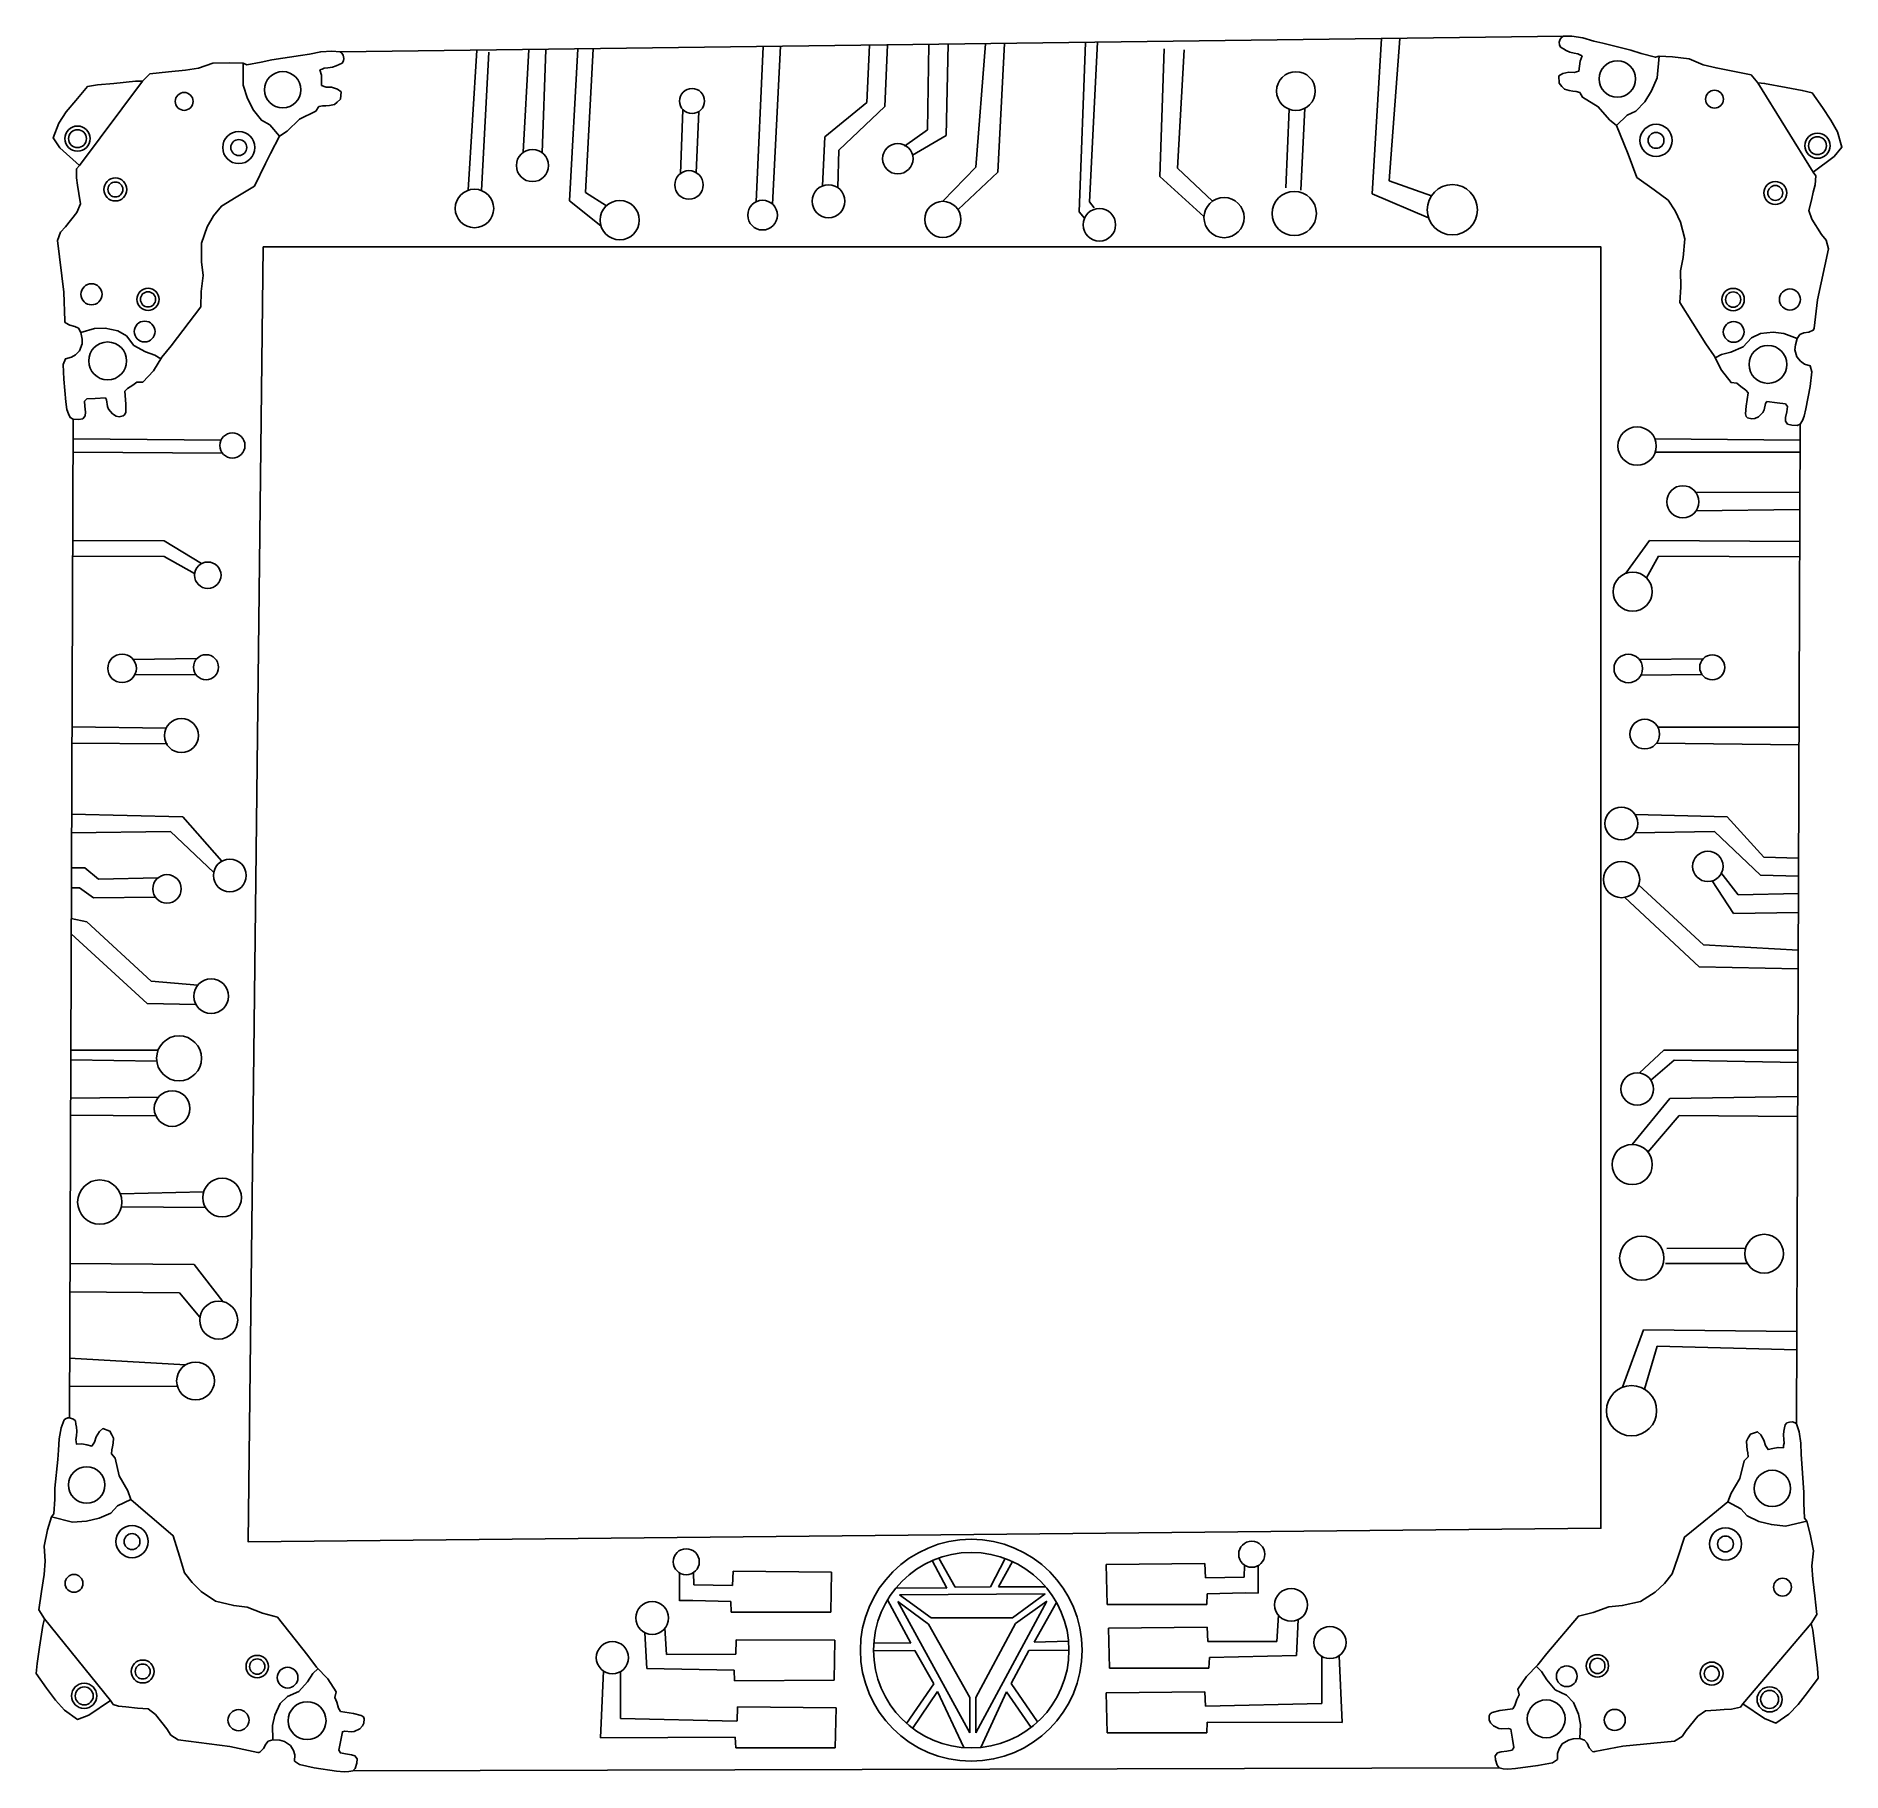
# Model space of a CAD drawing. Header units: millimetres. Extents: x -1084490687 to 721180, y -88656181 to 417313174.
# Drawn here: x 400706 to 721180, y -119411 to 188619 of the extents above.
import ezdxf

# ---------------------------------------------------------------- set-up
doc = ezdxf.new("R2010")
doc.units = ezdxf.units.MM

msp = doc.modelspace()

# ---------------------------------------------------------------- linework, layer by layer
for p, q in [((478895, 186115), (477397, 161258)), ((488170, 186234), (487173, 167999)), ((491187, 186273), (490519, 167919)), ((496842, 186345), (495348, 159393)), ((498212, 160869), (499593, 186381)), ((528504, 159187), (529730, 186768)), ((532835, 186808), (531366, 158823)), ((548581, 187010), (548153, 176851)), ((551783, 187051), (551324, 176130)), ((559154, 187146), (558919, 171996)), ((562551, 187189), (562220, 170998)), ((569203, 187275), (567469, 165386)), ((572543, 187318), (571361, 164468)), ((585827, 157455), (586943, 187503)), ((587668, 159205), (589090, 187530)), ((600914, 186352), (600147, 163691)), ((603265, 165184), (604453, 186163)), ((639477, 188177), (637794, 160609)), ((640843, 162937), (642721, 188219)), ((671154, 188051), (671033, 187518)), ((671033, 187518), (671041, 187047)), ((671041, 187047), (671252, 186634)), ((671459, 188419), (671154, 188051)), ((671252, 186634), (671745, 186343)), ((671746, 188592), (671459, 188419)), ((671745, 186343), (672265, 186075)), ((672265, 186075), (672883, 185798)), ((451483, 182751), (451065, 182628)), ((451828, 182948), (451483, 182751)), ((452493, 182998), (451828, 182948)), ((453305, 183121), (452493, 182998)), ((453945, 183342), (453305, 183121)), ((454487, 183564), (453945, 183342)), ((455004, 183810), (454487, 183564)), ((454684, 185804), (454954, 185607)), ((454954, 185607), (455225, 185213)), ((455250, 184204), (455004, 183810)), ((455225, 185213), (455299, 184672)), ((455299, 184672), (455250, 184204)), ((481035, 185783), (479771, 161197)), ((672883, 185798), (673682, 185604)), ((673682, 185604), (674340, 185497)), ((674340, 185497), (674666, 185270)), ((674666, 185270), (675072, 185111)), ((548153, 176851), (540705, 170728)), ((515079, 164259), (515507, 175567)), ((517848, 164381), (518312, 175231)), ((551324, 176130), (543190, 168374)), ((622487, 161668), (623117, 175636)), ((625150, 161294), (625874, 175817)), ((540705, 170728), (540283, 162035)), ((558919, 171996), (554815, 169084)), ((562220, 170998), (556256, 167487)), ((543190, 168374), (542961, 161736)), ((567469, 165386), (561616, 159306)), ((571361, 164468), (564318, 157825)), ((600147, 163691), (607971, 156593)), ((609463, 159320), (603265, 165184)), ((501921, 158516), (498212, 160869)), ((637794, 160609), (647803, 156394)), ((648350, 160290), (640843, 162937)), ((495348, 159393), (500957, 154928)), ((586779, 156316), (585827, 157455)), ((587668, 159205), (588502, 158119)), ((416915, 126087), (416442, 125622)), ((416442, 125622), (416619, 123278)), ((417879, 126654), (416915, 126087)), ((418586, 127201), (417879, 126654)), ((702563, 127048), (703219, 126441)), ((703219, 126441), (704129, 125792)), ((704129, 125792), (704560, 125287)), ((704560, 125287), (704178, 122968)), ((409704, 124276), (409285, 123858)), ((409285, 123858), (409335, 122923)), ((409335, 122923), (409458, 121889)), ((409458, 121889), (409409, 121224)), ((411170, 124338), (409704, 124276)), ((413015, 124430), (411170, 124338)), ((413201, 124055), (413015, 124430)), ((413371, 122898), (413201, 124055)), ((413558, 122394), (413371, 122898)), ((414261, 121561), (413558, 122394)), ((416619, 121875), (416473, 121462)), ((416619, 123278), (416619, 121875)), ((704178, 122968), (704055, 121570)), ((706377, 121050), (707150, 121819)), ((707150, 121819), (707380, 122304)), ((707380, 122304), (707651, 123442)), ((707651, 123442), (707869, 123799)), ((707869, 123799), (709699, 123546)), ((709699, 123546), (711154, 123356)), ((711154, 123356), (711534, 122902)), ((711403, 121974), (711190, 120955)), ((711534, 122902), (711403, 121974)), ((408251, 120584), (407267, 120658)), ((408990, 120732), (408251, 120584)), ((409409, 121224), (408990, 120732)), ((414889, 121194), (414261, 121561)), ((415423, 121083), (414889, 121194)), ((416158, 121206), (415423, 121083)), ((416473, 121462), (416158, 121206)), ((704055, 121570), (704165, 121145)), ((704165, 121145), (704456, 120863)), ((704456, 120863), (705177, 120676)), ((705177, 120676), (705719, 120739)), ((705719, 120739), (706377, 121050)), ((711190, 120955), (711181, 120289)), ((711181, 120289), (711554, 119762)), ((711554, 119762), (712277, 119550)), ((712277, 119550), (713264, 119537)), ((713264, 119537), (713788, 119762)), ((433533, 116936), (407254, 117166)), ((713778, 116936), (688000, 117141)), ((433779, 114603), (407245, 114791)), ((713770, 114781), (688058, 114766)), ((713743, 107622), (695219, 107711)), ((713732, 104613), (695306, 104366)), ((407176, 96359), (423408, 96275)), ((423419, 99044), (407186, 99140)), ((423408, 96275), (428841, 93247)), ((423419, 99044), (430048, 95007)), ((687030, 99118), (682850, 93294)), ((686481, 92510), (688647, 96331)), ((713710, 98948), (687030, 99118)), ((688647, 96331), (713700, 96191)), ((417928, 78020), (429243, 78156)), ((685246, 77991), (696561, 78127)), ((418187, 75261), (429048, 75337)), ((685505, 75232), (696366, 75309)), ((407063, 66021), (423759, 65783)), ((688474, 65994), (713586, 65985)), ((424009, 63008), (407052, 63144)), ((713575, 62873), (688253, 63117)), ((426764, 50062), (407005, 50519)), ((433658, 42205), (426764, 50062)), ((700823, 50062), (684468, 50507)), ((707309, 42928), (700823, 50062)), ((424537, 47463), (406993, 47260)), ((432221, 40168), (424537, 47463)), ((698596, 47463), (684451, 47247)), ((706747, 39725), (698596, 47463)), ((713499, 42753), (707309, 42928)), ((409364, 41000), (406969, 41009)), ((411751, 39020), (409364, 41000)), ((422340, 39258), (411751, 39020)), ((701948, 32907), (698144, 38689)), ((702780, 36254), (699668, 40207)), ((713487, 39547), (706747, 39725)), ((408417, 37474), (406956, 37480)), ((410919, 35674), (408417, 37474)), ((421849, 35846), (410919, 35674)), ((695881, 23452), (682677, 35780)), ((696604, 27385), (685132, 37926)), ((713476, 36494), (702780, 36254)), ((713463, 33089), (701948, 32907)), ((420428, 16964), (406925, 29292)), ((409679, 31438), (406936, 32032)), ((421150, 20896), (409679, 31438)), ((713438, 26421), (696604, 27385)), ((713425, 23074), (695881, 23452)), ((429391, 20202), (421150, 20896)), ((429051, 16778), (420428, 16964)), ((406842, 6943), (422112, 6730)), ((406848, 8688), (422354, 8665)), ((685238, 4626), (689596, 8655)), ((691436, 6904), (687264, 3354)), ((689596, 8655), (713371, 8641)), ((691436, 6904), (713363, 6490)), ((422380, 297), (406817, 141)), ((690669, 105), (683969, -8063)), ((713340, 466), (690669, 105)), ((406805, -2893), (421953, -2979)), ((686767, -9417), (692315, -2936)), ((692315, -2936), (713327, -3078)), ((415664, -16858), (430433, -16486)), ((415838, -19146), (430752, -19230)), ((690112, -26510), (704093, -26444)), ((406707, -29209), (428728, -29374)), ((428728, -29374), (433850, -35952)), ((689871, -29188), (704412, -29188)), ((406688, -34249), (426168, -34381)), ((426168, -34381), (429786, -38688)), ((685945, -40948), (682233, -51154)), ((713183, -41281), (685945, -40948)), ((686151, -51506), (688422, -43877)), ((688422, -43877), (713171, -44532)), ((406644, -45981), (427225, -47194)), ((406626, -50945), (425804, -51049)), ((711436, -57472), (711106, -57799)), ((711882, -57321), (711436, -57472)), ((712426, -57274), (711882, -57321)), ((712870, -57452), (712426, -57274)), ((713122, -57673), (712870, -57452)), ((710882, -58934), (710807, -59607)), ((710807, -59607), (710865, -60427)), ((710865, -60427), (710963, -61086)), ((710980, -58357), (710882, -58934)), ((711106, -57799), (710980, -58357)), ((710847, -61465), (710819, -61901)), ((710963, -61086), (710847, -61465)), ((559747, -81918), (562319, -86828)), ((560901, -81463), (563789, -86618)), ((570067, -86557), (572694, -81555)), ((574007, -82104), (571523, -86552)), ((590635, -82618), (608139, -82444)), ((590635, -82618), (590803, -89723)), ((608139, -82444), (608243, -84986)), ((615082, -84863), (615169, -82722)), ((617612, -87717), (617612, -82787)), ((514917, -89048), (514917, -84119)), ((517447, -86194), (517360, -84053)), ((524286, -86318), (517447, -86194)), ((524390, -83775), (524286, -86318)), ((541894, -83949), (524390, -83775)), ((541894, -83949), (541726, -91054)), ((608243, -84986), (615082, -84863)), ((517252, -88983), (514917, -88996)), ((523982, -89167), (517252, -88983)), ((524067, -91054), (523982, -89167)), ((551818, -88866), (555927, -96556)), ((562319, -86828), (553319, -86751)), ((553616, -89172), (559102, -93198)), ((566387, -112491), (553616, -89172)), ((553928, -87976), (579811, -87827)), ((559568, -92086), (553928, -87976)), ((563789, -86618), (570067, -86557)), ((567453, -112467), (580062, -89131)), ((571523, -86552), (579889, -86591)), ((579811, -87827), (573977, -92086)), ((580062, -89131), (574531, -93069)), ((581811, -89362), (577840, -96402)), ((590803, -89723), (608462, -89723)), ((608462, -89723), (608547, -87835)), ((608547, -87835), (615277, -87652)), ((615277, -87652), (617612, -87717)), ((541726, -91054), (524067, -91054)), ((573977, -92086), (559568, -92086)), ((620920, -96278), (621173, -91618)), ((624409, -98743), (624714, -92383)), ((509112, -101081), (508764, -94723)), ((512585, -98593), (512300, -93935)), ((524952, -95957), (524865, -98500)), ((542457, -96011), (524952, -95957)), ((542457, -96011), (542337, -103117)), ((559102, -93198), (566387, -106198)), ((574531, -93069), (567453, -106202)), ((591031, -93900), (608535, -93726)), ((591031, -93900), (591199, -101005)), ((608535, -93726), (608639, -96269)), ((524865, -98500), (512585, -98593)), ((549330, -97921), (556664, -97878)), ((555927, -96556), (549380, -96503)), ((556664, -97878), (560023, -103761)), ((573766, -103752), (576874, -97870)), ((576874, -97870), (584012, -97817)), ((577840, -96402), (583940, -96238)), ((608639, -96269), (620920, -96278)), ((608858, -101005), (608943, -99118)), ((608943, -99118), (624409, -98743)), ((628902, -107265), (628902, -98924)), ((632469, -110670), (631936, -98816)), ((450484, -100807), (452478, -102885)), ((500860, -113360), (501379, -101505)), ((504423, -109950), (504413, -101610)), ((524581, -101351), (509112, -101081)), ((524679, -103237), (524581, -101351)), ((591199, -101005), (608858, -101005)), ((542337, -103117), (524679, -103237)), ((560023, -103761), (555203, -110824)), ((560702, -105131), (556263, -111687)), ((560702, -105131), (565326, -115105)), ((572925, -105182), (568360, -115075)), ((572925, -105182), (577272, -111540)), ((578442, -110550), (573766, -103752)), ((590635, -105380), (608139, -105207)), ((590635, -105380), (590803, -112485)), ((608139, -105207), (608243, -107749)), ((525183, -107868), (525126, -110411)), ((542687, -108021), (525183, -107868)), ((542687, -108021), (542528, -115126)), ((566387, -106198), (566387, -112491)), ((567453, -106202), (567453, -112467)), ((608243, -107749), (628902, -107265)), ((659114, -108849), (658743, -109083)), ((660483, -108541), (659114, -108849)), ((662808, -108199), (660483, -108541)), ((663158, -107635), (662808, -108199)), ((663500, -106570), (663158, -107635)), ((663878, -105760), (663500, -106570)), ((525082, -110410), (504423, -109950)), ((608462, -112485), (608547, -110598)), ((608547, -110598), (632469, -110670)), ((658743, -109083), (658562, -109446)), ((658562, -109446), (658604, -110190)), ((658604, -110190), (658830, -110687)), ((658830, -110687), (659326, -111219)), ((659326, -111219), (660293, -111721)), ((660293, -111721), (660825, -111793)), ((660825, -111793), (661992, -111705)), ((661992, -111705), (662399, -111804)), ((662399, -111804), (662714, -113624)), ((524782, -113260), (500860, -113360)), ((524869, -115147), (524782, -113260)), ((542528, -115126), (524869, -115147)), ((590803, -112485), (608462, -112485)), ((662976, -115068), (662660, -115568)), ((662714, -113624), (662976, -115068)), ((457632, -117846), (457321, -118783)), ((660063, -116026), (659674, -116543)), ((659674, -116543), (659692, -117296)), ((659692, -117296), (659981, -118240)), ((659981, -118240), (660354, -118671)), ((660700, -115832), (660063, -116026)), ((661736, -115725), (660700, -115832)), ((662660, -115568), (661736, -115725)), ((457321, -118783), (456930, -119205))]:
    msp.add_line(p, q)
for points in [[(670738, -117211), (670739, -116128), (671001, -115322), (671550, -114460), (672645, -113758), (673488, -113568), (674690, -113512), (675500, -113772), (675950, -114337), (676348, -115139), (676939, -115795), (677148, -115846), (677325, -115823), (682309, -114874), (691498, -113960), (692832, -113122), (693549, -112052), (695631, -109538), (696959, -108587), (698842, -108471), (700301, -108347), (701594, -108276), (703165, -107923), (703594, -107322), (707430, -109947), (709439, -110746), (711777, -109161), (713412, -107445), (715057, -105343), (716985, -102791), (716868, -100988), (716503, -98086), (716024, -94248), (715756, -93057), (716750, -91485), (716394, -88196), (716009, -85203), (715860, -82830), (716128, -80171), (715559, -77218), (714952, -74948), (714537, -74370), (714439, -71743), (714432, -69806), (714068, -64712), (713946, -63076), (713921, -61048), (713603, -59087), (713122, -57673), (713788, 119762), (714181, 120399), (714493, 121166), (714791, 122486), (715528, 126423), (715867, 129051), (715558, 130097), (714527, 130427), (713839, 130923), (713185, 131708), (712850, 132964), (712926, 133825), (713237, 134988), (713732, 135680), (714407, 135937), (715292, 136071), (716097, 136435), (716209, 136618), (716241, 136794), (716854, 141831), (718780, 150862), (718388, 152387), (717587, 153396), (715826, 156144), (715325, 157698), (715787, 159528), (716113, 160955), (716439, 162208), (716581, 163812), (716085, 164475), (719807, 167259), (721180, 168929), (720382, 171639), (719245, 173719), (717743, 175925), (715899, 178539), (714146, 178976), (711271, 179512), (707468, 180224), (706252, 180331), (705058, 181756), (701817, 182419), (698848, 182963), (696542, 183543), (694091, 184607), (691106, 184965), (688759, 185077), (688082, 184858), (685549, 185563), (683702, 186146), (678739, 187351), (677143, 187733), (675204, 188326), (673239, 188619), (671746, 188592), (454684, 185804), (453198, 185963), (451215, 185842), (449231, 185422), (447609, 185181), (442558, 184417), (440667, 183998), (438083, 183517), (437428, 183795), (435080, 183889), (432075, 183795), (429539, 182950), (427192, 182574), (424187, 182293), (420900, 181917), (419585, 180602), (418364, 180602), (414514, 180227), (411603, 179945), (409819, 179663), (407753, 177222), (406062, 175156), (404748, 173184), (403715, 170554), (404935, 168770), (408400, 165670), (407848, 165053), (407848, 163443), (408063, 162166), (408262, 160716), (408562, 158853), (407927, 157348), (405931, 154766), (405045, 153830), (404520, 152346), (405647, 143180), (405816, 138109), (405832, 137932), (405928, 137739), (406697, 137306), (407567, 137094), (408217, 136779), (408649, 136047), (408858, 134861), (408858, 133997), (408414, 132775), (407693, 132050), (406964, 131617), (405908, 131378), (405508, 130363), (405616, 127716), (406005, 123730), (406186, 122388), (406430, 121597), (406764, 120928), (407267, 120658), (406605, -56593), (406362, -56569), (405914, -56736), (405657, -56951), (405142, -58353), (404777, -60306), (404703, -62332), (404541, -63964), (404055, -69049), (404001, -70985), (403839, -73609), (403410, -74177), (402749, -76431), (402109, -79369), (402312, -82034), (402106, -84403), (401649, -87386), (401214, -90666), (402170, -92260), (401873, -93445), (401301, -97271), (400867, -100163), (400706, -101962), (402572, -104560), (404165, -106702), (405758, -108456), (408058, -110098), (410085, -109347), (413934, -106741), (414398, -107426), (415315, -107767), (416606, -107868), (418706, -108079), (420587, -108240), (421891, -109223), (423911, -111786), (424603, -112873), (425916, -113743), (435080, -114879), (440040, -115948), (440216, -115975), (440426, -115929), (441033, -115288), (441450, -114495), (441914, -113942), (442730, -113701), (443930, -113787), (444769, -113997), (445846, -114724), (446374, -115600), (446617, -116412), (446591, -117494), (447479, -118129), (450073, -118668), (454034, -119260), (455379, -119411), (456201, -119367), (456930, -119205), (660354, -118671), (661081, -118851), (661906, -118914), (663255, -118797), (667229, -118300), (669835, -117824)], [(440985, 151223), (438361, -78610), (678427, -76170), (678427, 151223)]]:
    msp.add_lwpolyline(points, close=True)
for points in [[(437428, 183795), (437428, 179901), (438242, 177553), (439275, 175487), (440684, 173703), (442186, 172857), (443895, 170876)], [(675072, 185111), (674722, 184202), (674603, 183286), (674525, 182405), (673693, 182169), (672732, 182215), (671629, 181965), (670937, 181562), (670976, 180246), (671490, 179691), (671923, 179218), (672792, 178983), (673454, 178865), (673993, 178818), (674669, 178635), (675162, 177776), (677930, 176079), (679915, 173792), (681183, 172775), (682482, 169570), (683222, 167695), (684818, 163557), (687892, 161315), (690361, 159494), (691585, 157636), (692554, 155620), (693318, 152657), (693026, 149340), (692516, 146971), (692619, 144059), (692435, 141357), (697054, 134012), (698516, 131880), (699827, 129316), (701518, 127140), (702563, 127048)], [(688759, 185077), (688417, 181197), (687400, 178930), (686190, 176963), (684630, 175309), (683059, 174599), (681183, 172775)], [(408400, 165670), (419585, 180602)], [(451065, 182628), (451333, 181692), (451372, 180769), (451372, 179884), (452180, 179577), (453141, 179538), (454218, 179192), (454872, 178730), (454718, 177423), (454157, 176915), (453685, 176482), (452798, 176324), (452129, 176265), (451587, 176265), (450898, 176142), (450332, 175329), (447426, 173881), (445247, 171778), (443895, 170876), (442320, 167797), (441419, 165994), (439465, 162013), (436206, 160049), (433587, 158451), (432205, 156708), (431063, 154785), (430041, 151900), (430041, 148570), (430342, 146166), (429984, 143274), (429930, 140566), (424684, 133655), (423041, 131659), (421510, 129220), (419635, 127201), (418586, 127201)], [(716085, 164475), (706252, 180331)], [(408649, 136047), (411094, 136720), (412969, 136768), (415181, 136335), (416720, 135422), (418066, 133691), (420133, 132585), (421768, 132008), (422838, 131336)], [(713237, 134988), (710861, 135873), (708997, 136085), (706756, 135848), (705143, 135073), (703650, 133467), (701494, 132547), (699815, 132116), (698690, 131540)], [(406605, -56593), (407347, -56790), (407669, -57125), (407782, -57686), (407866, -58265), (407925, -58940), (407847, -59758), (407733, -60415), (407840, -60797), (407858, -61233), (408831, -61200), (409736, -61387), (410594, -61602), (411089, -60893), (411360, -59970), (411958, -59009), (412564, -58487), (413796, -58954), (414152, -59622), (414457, -60186), (414394, -61084), (414289, -61748), (414157, -62273), (414109, -62972), (414759, -63718), (415457, -66889), (416968, -69514), (417514, -71045), (420118, -73321), (421648, -74634), (425035, -77496), (426147, -81135), (427060, -84064), (428415, -85828), (430003, -87404), (432553, -89096), (435783, -89906), (438188, -90199), (440906, -91249), (443519, -91960), (448948, -98728), (450484, -100807)], [(710819, -61901), (709846, -61844), (708937, -62009), (708074, -62204), (707597, -61483), (707348, -60554), (706774, -59579), (706180, -59042), (704938, -59480), (704565, -60139), (704246, -60695), (704287, -61594), (704377, -62260), (704496, -62789), (704527, -63488), (703859, -64219), (703085, -67372), (701511, -69960), (700928, -71477), (698270, -73689), (696709, -74965), (693254, -77745), (692054, -81356), (691070, -84261), (689674, -85993), (688048, -87529), (685458, -89160), (682209, -89891), (679798, -90126), (677055, -91111), (674425, -91758), (668835, -98393), (667249, -100435), (665206, -102464), (663648, -104737), (663878, -105760)], [(403410, -74177), (407188, -75124), (409663, -74905), (411919, -74405), (413992, -73473), (415177, -72221), (417514, -71045)], [(714952, -74948), (711153, -75804), (708683, -75525), (706441, -74971), (704391, -73989), (703236, -72709), (700928, -71477)], [(413934, -106741), (402170, -92260)], [(703594, -107322), (715756, -93057)], [(442730, -113701), (442671, -111166), (443080, -109335), (444038, -107295), (445298, -106024), (447304, -105139), (448880, -103403), (449837, -101957), (450748, -101083)], [(674690, -113512), (674810, -110979), (674445, -109139), (673537, -107076), (672308, -105776), (670324, -104842), (668791, -103068), (667869, -101600), (666978, -100704)], [(452478, -102885), (453981, -105195), (453726, -106212), (454084, -107031), (454400, -108104), (454736, -108677), (457052, -109074), (458414, -109416), (458779, -109658), (458951, -110026), (458891, -110768)], [(458891, -110768), (458654, -111260), (458145, -111779), (457166, -112258), (456632, -112318), (455468, -112201), (455059, -112290), (454700, -114102), (454403, -115539), (454707, -116047), (455627, -116227), (456659, -116359), (457292, -116568), (457668, -117094), (457632, -117846)]]:
    msp.add_lwpolyline(points)
for centre, radius in [((681335, 181017), 3226), ((444467, 179099), 3226), ((624289, 178869), 3439), ((426981, 177033), 1585), ((517113, 177103), 2223), ((698572, 177424), 1585), ((408049, 170422), 2234), ((408049, 170422), 1594), ((436672, 168844), 2856), ((436672, 168844), 1411), ((688199, 170117), 2856), ((688199, 170117), 1411), ((716851, 169178), 2234), ((716851, 169178), 1594), ((488791, 165647), 2854), ((553630, 166863), 2699), ((414773, 161403), 2040), ((516574, 162214), 2534), ((414773, 161403), 1326), ((478503, 158034), 3408), ((541334, 159313), 2918), ((623999, 157140), 3929), ((652049, 157798), 4460), ((709361, 160784), 2040), ((709361, 160784), 1326), ((504280, 155959), 3478), ((529627, 156849), 2631), ((561616, 156101), 3205), ((589411, 155139), 2881), ((611534, 156415), 3567), ((410530, 142805), 1872), ((420566, 141904), 1984), ((420566, 141904), 1351), ((701880, 141868), 1984), ((701880, 141868), 1351), ((711957, 141885), 1872), ((419965, 136194), 1840), ((701978, 136127), 1840), ((413400, 130982), 3361), ((708061, 130360), 3361), ((684835, 115876), 3408), ((435538, 115968), 2226), ((692951, 105979), 2854), ((431173, 92943), 2351), ((684045, 90027), 3478), ((415960, 76425), 2534), ((430857, 76628), 2223), ((683278, 76396), 2534), ((698175, 76599), 2223), ((426490, 64491), 3021), ((686195, 64755), 2631), ((682039, 48889), 2918), ((435085, 39673), 2907), ((682089, 38930), 3205), ((697391, 41281), 2699), ((423933, 37287), 2534), ((431766, 18237), 3082), ((426072, 7219), 3990), ((684857, 1770), 2881), ((424846, -1690), 3167), ((683969, -11630), 3567), ((412004, -18287), 3929), ((433721, -17495), 3439), ((685664, -28245), 3929), ((707381, -27453), 3439), ((433111, -39241), 3371), ((429003, -50039), 3355), ((683847, -55325), 4460), ((409677, -68491), 3226), ((708825, -69113), 3226), ((417729, -78544), 2856), ((700532, -78969), 2856), ((417729, -78544), 1411), ((516086, -82125), 2311), ((566671, -97817), 19678), ((616443, -80793), 2311), ((700532, -78969), 1411), ((566671, -97817), 17341), ((407430, -85954), 1585), ((710650, -86625), 1585), ((510036, -92101), 2914), ((623425, -89770), 2914), ((630332, -96455), 2854), ((439946, -100717), 1984), ((502980, -99142), 2854), ((677787, -100599), 1984), ((677787, -100599), 1351), ((419623, -101596), 2040), ((419623, -101596), 1326), ((439946, -100717), 1351), ((445338, -102688), 1840), ((672349, -102439), 1840), ((698082, -101968), 2040), ((698082, -101968), 1326), ((409240, -105925), 2234), ((409240, -105925), 1594), ((708358, -106547), 2234), ((708358, -106547), 1594), ((436631, -110234), 1872), ((448797, -110324), 3361), ((668706, -109989), 3361), ((680871, -110193), 1872)]:
    msp.add_circle(centre, radius)

doc.saveas('drawing.dxf')
